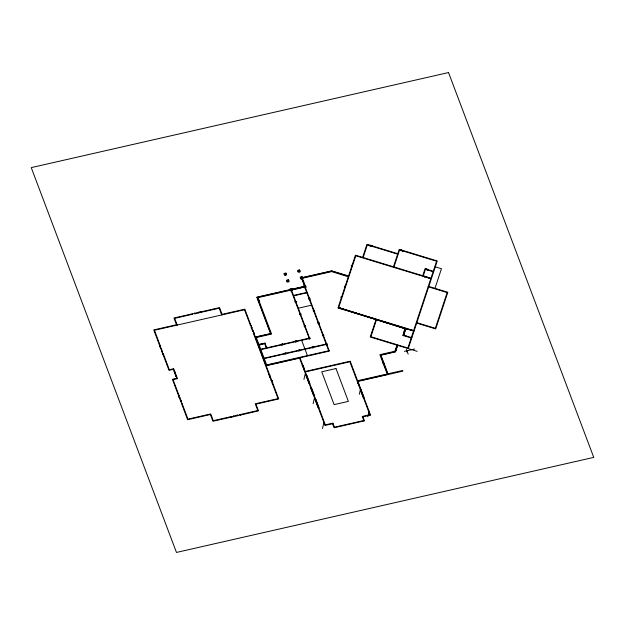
<?xml version="1.0" encoding="UTF-8"?>
<svg xmlns="http://www.w3.org/2000/svg" width="625" height="625" viewBox="0 0 625 625"><rect width="100%" height="100%" fill="white"/><g stroke="black" fill="none" stroke-linecap="round" stroke-linejoin="round"><path stroke-width="0.94" d="M303.93 379.375L305.242 373.844M313.109 403.703L314.43 398.172M322.477 428.531L323.797 423M359.312 394.266L360.625 388.734M367.797 416.758L369.117 411.227M405.281 328.5L402.977 335.477L403.633 335.195L405.227 328.75L338.641 307.672L355.805 255.781L430.813 278.68L413.648 330.57L338.641 307.672L407.023 329.297L407.391 328.539L407.172 329.195M347.781 276.617L348.07 275.742L348.586 275.898M362.633 257.383L366.953 244.305L397.781 253.719M363.141 257.539L367.328 244.898L397.641 254.148M369.953 245.922L370.078 245.133L369.859 245.789L372.43 246.578L372.641 245.922L372.266 246.633M376 319.555L370.227 337L417.188 351.336M393.453 266.797L399.227 249.352L437.242 260.961L408.25 348.609M376.516 319.711L370.891 336.719L407.875 348.016L413.5 331.008M393.969 266.953L399.594 249.945L436.586 261.242L430.961 278.25M396.945 345.156L394.922 351.266L379.891 354.688L387.172 373.992L357.57 380.734M395.664 350.312L396.961 346.391M397.453 345.312L395.359 351.656L380.562 355.023L387.852 374.32L357.742 381.18M395.883 350.5L395.148 350.156L396.008 350.539M397.25 346.359L396.445 346.234L397.383 346.398M397.711 345.391L395.578 351.844L380.906 355.188L388.188 374.492M404.063 331.266L404.633 329.523M422.734 275.734L425.047 268.758L433.266 271.273M411.852 337.703L403.633 335.195L405.797 328.656M423.25 275.891L425.414 269.352L433.633 271.867M403.742 335.711L403.891 335.273M425.852 268.891L425.633 269.539L426.016 268.828L428.328 269.539L428.078 270.289L428.422 269.672M406.313 336.492L406.461 336.055M411.797 330.609L412.141 329.992L411.93 330.648M406.539 351.898L406.906 350.789M434.969 288.352L441.461 268.734L435.297 266.852M403.633 335.195L405.734 328.906M284.266 274.438L286.281 273.977M297.93 271.328L299.945 270.867M286.812 281.172L288.82 280.711M300.469 278.055L302.484 277.602M331.789 271.094L301.742 277.938L329.32 351.102L266.273 365.43M292.57 289.164L292.945 289.812L292.523 289.055M297.375 288.07L297.633 288.742L297.336 287.961M298.391 287.836L298.766 288.484L298.344 287.727M303.195 286.742L303.445 287.414L303.148 286.633M304.961 286.461L257.141 297.359L270.859 333.711M290.141 289.992L292.148 289.531M292.781 289.359L297.336 288.32M298.602 288.031L303.156 287M303.805 286.883L305.812 286.422M292.844 289.531L297.398 288.492M298.664 288.203L303.219 287.164M257.312 297.805L305.633 286.797L302.414 278.266L331.719 271.594L348.297 276.773M192.203 313.859L173.984 318.008L176.695 325.188M194.734 313.281L198.781 312.359M201.312 311.781L219.531 307.633L222.242 314.812M192.375 313.938L194.648 313.422M198.953 312.445L201.227 311.922M192.375 314.305L174.664 318.344L177.203 325.07M194.906 313.727L198.953 312.805M201.484 312.234L219.195 308.195L221.734 314.93M257.648 299.438L258.578 299.344M258.5 301.68L259.344 301.367M293.477 295.445L306.695 292.438M293.625 295.836L306.844 292.828M176.531 324.742L153.758 329.93L159.898 346.195M222.07 314.367L244.844 309.18L278.719 398.945L255.945 404.133L258.484 410.859L240.18 415.156L239.93 414.477L240.313 415.125M298.297 308.211L311.516 305.195M159.812 346.336L160.531 346.055L159.766 346.227L160.617 348.469L161.375 348.297L160.57 348.359M253.266 331.141L252.469 331.203L253.227 331.031L254.07 333.273L253.312 333.445L254.031 333.156M270.523 333.547L255.531 336.961L266.375 365.688L299.578 358.117M255.617 337.188L271.367 333.594M255.789 337.633L271.539 334.047L257.812 297.688M258.422 344.609L265 343.109L266.781 347.836M258.453 344.703L265.031 343.203M259.062 345.055L264.695 343.766L266.273 347.945M260.203 349.328L309.125 338.188M173.43 369.312L169 370.32L162.859 354.055M260.352 349.727L309.273 338.578M174.82 371.555L174.125 371.711M174.188 371.695L175.797 375.961L176.43 375.82M176.477 375.93L175.734 375.977M264.094 358.195L284.844 353.469M285.977 353.203L298.5 350.352M299.641 350.094L312.164 347.242M313.305 346.984L325.828 344.125M176.812 378.289L172.391 379.297L178.523 395.57M264.242 358.586L284.984 353.859M286.125 353.602L298.648 350.75M299.789 350.484L312.312 347.633M313.453 347.375L325.977 344.523M266.117 365.016L329.148 350.656M303.008 365.383L302.203 365.445L302.961 365.266L304.57 369.531L303.812 369.703L304.531 369.422M178.445 395.711L179.156 395.422L178.398 395.594L179.25 397.844L180.008 397.672L179.203 397.727M304.656 371.586L350.203 361.211L370.523 415.07L362.43 416.914M305.336 371.922L349.867 361.773L370.023 415.188M271.898 380.508L271.094 380.57L271.852 380.398L272.703 382.641L271.945 382.812M404.391 351.359L414.68 349.016M383.82 362.93L382.938 363.133L383.695 362.961M385.43 367.195L384.508 367.289L385.305 367.227M387.93 373.82L402.609 370.477L402.859 371.148L357.82 381.406M313.68 395.57L314.438 395.398M230.992 416.641L213.281 420.672L210.742 413.938L187.969 419.125L182 403.305M233.523 416.062L237.57 415.141M240.102 414.562L257.812 410.531L255.266 403.797L278.039 398.609L272.07 382.789M231.242 416.945L233.523 416.43M237.82 415.445L240.102 414.93M325.32 424.883L332.914 423.148L334.602 427.641M369.852 414.734L362.258 416.461L363.953 420.953M333.078 423.602L324.984 425.445L299.484 357.867M334.438 427.187L363.789 420.5M400.859 249.977L403.172 250.68M400.711 250.406L400.805 249.719L400.68 250.508L402.992 251.211L403.367 250.5L403.023 251.117M370.133 245.391L372.445 246.102M425.836 269.359L428.148 270.07M431.469 278.406L355.438 255.188L337.984 307.953L414.016 331.164M424.609 276.492L429.234 277.898M428.805 286.469L447.813 292.273L435.695 328.898L416.688 323.102M428.148 286.75L447.156 292.555L435.328 328.312L416.828 322.664M352.047 265.438L351.531 265.281L351.242 266.148L351.758 266.312M348.031 275.852L331.703 270.867L301.406 277.766L304.625 286.297L256.805 297.188L270.609 333.773M331.633 271.086L347.961 276.07M345.125 286.367L344.609 286.211L344.32 287.078L344.836 287.242M341.664 296.828L341.148 296.672L340.859 297.547L341.375 297.703M407.242 328.977L411.867 330.391M407.023 329.297L405.227 328.75L402.977 335.477L411.195 337.984M338.641 307.672L407.164 328.859M406.422 349.516L408.172 354.156M383.484 363.133L385.008 367.172M358.461 383.453L359.984 387.492M362.938 416.797L364.461 420.836L334.102 427.758L332.578 423.711M298.602 270.195L299.273 271.992M301.141 276.93L301.82 278.727M304.469 285.75L305.148 287.547M304.656 287.023L328.703 350.75M291.438 290.031L309.836 338.789M284.938 273.312L285.617 275.109M287.477 280.047L288.156 281.836M290.805 288.867L291.484 290.664M290.992 290.133L309.391 338.883M312.938 354.344L313.102 354.766M301.648 340.312L307.422 355.602M299.992 357.75L325.492 425.328M302.625 365.469L304.148 369.508M258.07 299.461L258.836 301.477M257.773 299.406L258.688 299.32L259.453 301.336L258.625 301.648M256.289 337.516L266.625 364.898M250.898 325.586L251.656 327.609M253.016 331.195L253.773 333.219M269.523 374.945L270.281 376.961M271.641 380.57L272.406 382.586M250.477 325.562L244.508 309.742L154.43 330.258L160.398 346.078M251.32 327.805L252.594 331.172M253.437 333.414L269.102 374.93M269.953 377.18L271.219 380.547M201.141 311.695L201.523 312.344L201.273 311.672L198.742 312.25L198.992 312.922L198.867 312.219M237.781 415.703L237.648 415L237.906 415.672L212.945 421.234L210.398 414.508L187.633 419.695L181.492 403.422M233.734 416.625L233.352 415.977L233.602 416.648M231.328 417.172L230.945 416.523L231.203 417.195M174.445 371.641L176.055 375.906M173.258 368.867L174.273 371.555M175.969 376.047L176.984 378.734M182.078 403.164L181.367 403.453M161.25 348.328L162.516 351.695M163.367 353.938L169.336 369.758L173.719 368.758L177.445 378.633L173.062 379.633L179.031 395.453M179.883 397.695L181.148 401.047M160.062 346.281L160.828 348.297M162.18 351.891L162.945 353.914M178.695 395.648L179.461 397.672M180.812 401.266L181.578 403.281M160.742 348.438L162.016 351.805M179.375 397.812L180.641 401.164M424.555 276.234L424.469 276.922L424.555 276.234M429.305 277.68L429.219 278.375L429.305 277.68M448.531 72.555L31.25 167.617L176.469 552.445L593.75 457.383L448.531 72.555M285.945 273.078L283.922 273.539L284.602 275.336L286.625 274.875L285.945 273.078M299.609 269.969L297.586 270.43L298.266 272.227L300.289 271.766L299.609 269.969M288.492 279.812L286.469 280.273L287.141 282.07L289.164 281.609L288.492 279.812M302.148 276.703L300.125 277.164L300.805 278.953L302.828 278.492L302.148 276.703M291.82 288.633L289.797 289.094L290.469 290.891L292.492 290.43L291.82 288.633M305.484 285.523L303.453 285.984L304.133 287.781L306.156 287.32L305.484 285.523M192.289 313.719L192.539 314.391L192.289 313.719M194.695 313.172L194.945 313.844L194.695 313.172M296.078 301.344L294.945 301.602L295.32 302.609L296.461 302.352L296.078 301.344M309.742 298.227L308.602 298.492L308.984 299.5L310.125 299.242L309.742 298.227M300.656 313.461L299.516 313.719L299.898 314.727L301.031 314.469L300.656 313.461M314.32 310.344L313.18 310.609L313.562 311.617L314.695 311.359L314.32 310.344M251.109 325.414L250.352 325.594L251.109 325.414M251.914 327.547L251.148 327.719L251.914 327.547M162.648 351.664L161.883 351.836L162.648 351.664M163.453 353.797L162.688 353.969L163.453 353.797M305.227 325.578L304.086 325.836L304.469 326.844L305.609 326.586L305.227 325.578M318.891 322.469L317.75 322.727L318.133 323.734L319.273 323.477L318.891 322.469M282.477 343.922L281.336 344.18L281.719 345.188L282.859 344.93L282.477 343.922M296.141 340.812L295 341.07L295.383 342.078L296.516 341.82L296.141 340.812M309.797 337.695L308.664 337.953L309.039 338.969L310.18 338.703L309.797 337.695M323.461 334.586L322.32 334.844L322.703 335.852L323.844 335.594L323.461 334.586M285.859 352.898L284.727 353.156L285.102 354.164L286.242 353.906L285.859 352.898M299.523 349.789L298.383 350.047L298.766 351.055L299.906 350.797L299.523 349.789M313.188 346.672L312.047 346.93L312.43 347.945L313.57 347.68L313.188 346.672M326.852 343.562L325.711 343.82L326.094 344.828L327.234 344.57L326.852 343.562M269.734 374.773L268.977 374.945L269.734 374.773M270.539 376.906L269.781 377.078L270.539 376.906M181.273 401.031L180.516 401.211L181.273 401.031M335.984 368.547L321.727 371.797L334.117 404.641L348.383 401.391L335.984 368.547M306.82 375.477L306.055 375.656L309.109 383.734L309.867 383.562L306.82 375.477M311.391 387.602L310.633 387.773L313.68 395.852L314.438 395.68L311.391 387.602M358.672 383.289L357.914 383.461L358.672 383.289M360.234 387.438L359.477 387.609L360.234 387.438M315.961 399.719L315.203 399.891L318.25 407.969L319.008 407.797L315.961 399.719M361 389.453L360.242 389.633L363.289 397.711L364.047 397.539L361 389.453"/></g></svg>
